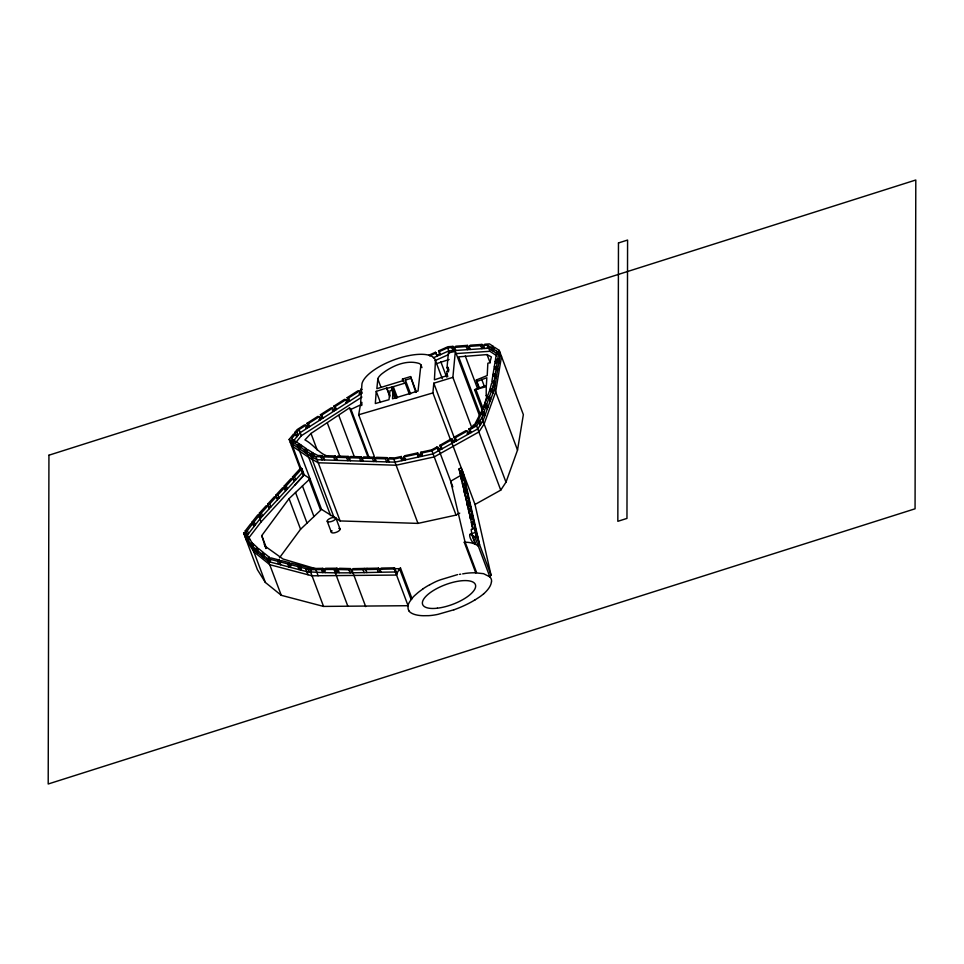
<?xml version="1.0" encoding="UTF-8"?>
<svg xmlns="http://www.w3.org/2000/svg" width="964" height="964" viewBox="0 0 964 964"><rect width="100%" height="100%" fill="white"/><g stroke="black" fill="none" stroke-linecap="round" stroke-linejoin="round"><path stroke-width="1.45" d="M387.251 388.251L391.938 387.058L391.926 390.155L390.01 390.757L388.986 399.699L375.321 403.542L376.237 391.348L386.697 388.058L389.866 395.505M415.809 392.408L410.58 376.587L402.47 379.069L402.506 380.816L376.852 388.673L377.852 378.985L380.985 387.335M447.73 376.767L446.694 371.369L447.766 371.032L447.935 367.368L447.019 367.706L448.585 371.875M487.23 398.409L486.193 395.638L486.266 386.685L474.565 389.721L482.374 410.483M421.955 367.621L420.907 364.838L418.039 391.023L392.517 398.783L393.288 386.672L405.193 383.045L405.374 380.057L410.58 378.491M361.681 405.579L360.632 402.795L361.946 383.865A39.018 14.496 -20.6 0 1 398.891 358.198A39.018 14.496 -20.6 0 1 435.451 360.669L434.415 379.804L447.2 375.55L446.681 373.984M491.532 581.955L491.58 581.4A41.862 15.545 -20.6 0 0 489.857 576.87L474.915 537.068A48.453 17.991 -20.6 0 0 471.95 535.128C466.709 531.357 471.613 543.744 475.409 544.298A48.453 17.991 -20.6 0 1 478.373 546.239L479.53 544.503L463.503 473.842M450.682 440.223L432.908 392.914L433.8 383.214L452.875 377.358L455.345 351.426L448.381 352.836L447.019 367.706M408.941 610.694L408.459 609.851A28.354 10.532 -20.6 0 1 408.182 609.007L408.146 608.802A56.527 20.991 -20.6 0 1 408.061 607.959L408.025 606.983A76.156 28.281 -20.6 0 1 408.073 605.681L394.264 568.941L394.529 567.832L381.262 568.085L379.961 569.266L381.105 572.327M493.797 376.418L493.038 374.369L494.014 368.441L496.327 367.766L497.484 370.827M495.014 369.019L494.243 366.983L495.219 361.042L497.545 360.379L498.701 363.44M497.448 354.246L496.834 351.27L492.363 348.317L494.508 347.257L499.195 350.354L523.356 414.641L517.523 450.092L505.992 482.181L500.75 490.134L475.011 504.461L491.038 575.122L489.881 576.858L483.542 573.676L475.77 572.857A42.03 15.605 -20.6 0 0 465.648 573.363L462.672 573.881M493.46 391.806L492.315 388.745L493.905 382.551L491.58 383.214L490.013 389.311L490.784 391.348M494.134 381.093L495.11 375.165L492.797 375.827L491.821 381.768L494.134 381.093L495.291 384.154M496.508 376.767L495.351 373.707L496.327 367.766M497.725 369.369L496.568 366.308L497.545 360.379M497.786 358.921L498.762 352.993L496.436 353.655L495.46 359.596L497.786 358.921L498.942 361.982M500.159 354.595L499.195 350.354M500.352 353.414L494.52 388.866L482.976 420.955L477.734 428.908L433.041 453.863L394.963 462.166L317.084 459.72L307.588 454.333L290.309 442.5M501.497 356.475L495.665 391.926L484.133 424.015L478.879 431.968L434.198 456.924L396.108 465.226L318.241 462.78L308.745 457.394L291.453 445.561M376.249 461.587L358.68 414.773L360.355 405.205L361.705 404.784L361.91 402.398L360.632 402.795M395.674 570.893L395.421 572.001C365.995 572.315 336.075 573.929 306.865 571.664L268.619 561.638L252.713 548.769L244.76 536.044L247.194 535.369L259.906 518.897L303.082 471.794L301.925 471.022M398.843 570.194A40.271 14.954 -20.6 0 0 397.325 572.652L396.566 575.062L312.035 575.809L269.775 564.699L253.857 551.83L245.916 539.105L247.17 537.478M482.349 414.809L481.578 412.761L483.832 406.483L486.133 405.916L487.29 408.977M485.157 406.989L484.386 404.94L486.651 398.674L488.941 398.096L490.098 401.157M481.831 417.894L483.326 413.737L481.024 414.303L477.999 420.738L479.156 423.798L481.349 423.425L480.205 420.364L481.831 417.894L505.992 482.181M485.025 415.255L483.88 412.194L486.133 405.916M487.844 407.435L486.687 404.374L488.941 398.096M489.495 396.553L491.761 390.287L489.459 390.854L487.206 397.132L489.495 396.553L490.652 399.614M401.265 456.49L402.422 459.551L401.88 460.659L400.723 457.599L401.265 456.49L394.891 457.876L389.528 457.707L388.034 458.924L389.179 461.985M402.422 459.551L405.651 458.84L405.109 459.961L403.964 456.9L404.506 455.779L417.689 452.899L418.846 455.96L418.304 457.081L417.147 454.02L417.689 452.899M418.846 455.96L422.087 455.261L421.533 456.37L420.388 453.309L420.931 452.2L431.595 449.875L436.873 447.055L438.114 447.477L439.271 450.537L438.03 450.116L440.885 448.477L442.102 448.911L440.946 445.85L439.729 445.416L440.885 448.477M468.155 433.137L469.649 430.836M471.155 428.522L473.396 425.064L474.601 424.63L483.832 406.904L487.121 395.421L486.193 395.638M479.108 422.015L476.915 422.401L474.662 425.799L468.841 429.04L469.998 429.51L476.578 425.847L479.108 422.015L480.265 425.076M474.915 537.068L476.083 535.321L474.421 527.983L471.191 529.465L471.95 535.116L475.409 544.298L475.216 542.84L473.481 543.527M398.831 570.194L400.494 568.013L412.002 598.632L410.327 600.801A37.319 13.858 -20.6 0 0 407.989 605.705L323.543 606.416L281.271 595.306L265.365 582.449L257.424 569.712L243.615 532.984L246.049 532.309L247.194 535.369M265.907 548.564L261.75 535.61L289.067 498.629L310.034 478.759L303.082 474.083M279.427 557.867L300.575 529.236L321.542 509.378L340.099 520.934L417.978 523.392L456.056 515.089L459.732 513.125M246.905 535.743L245.205 530.923L250.748 523.753L252.881 523.452L254.038 526.513M252.809 524.103L252.05 522.066L257.774 514.872L259.822 514.68L260.979 517.74M246.049 532.309L249.604 539.78L248.254 537.755M245.205 530.923L247.35 530.622L252.881 523.452M252.05 522.066L254.183 521.765L259.822 514.68M248.061 538.804L261.063 521.958L304.226 474.854L301.925 468.733L300.78 467.962L292.454 477.035L294.08 481.626M300.31 469.094L289.152 439.439L293.478 434.125L295.599 433.848L296.743 436.909M305.829 425.269L299.045 429.607L296.972 432.149L298.129 435.21L296.008 435.487L294.851 432.426L297.165 429.583L304.407 424.955L305.829 425.269L306.974 428.329L305.552 428.016M295.599 433.848L291.682 438.668L293.96 441.813M293.61 440.765L300.19 432.667L362.247 393.059M295.828 442.524L301.346 435.728L361.934 397.048M268.1 505.642L261.401 512.956L262.545 516.017L260.497 516.21L259.352 513.149L266.052 505.835L268.1 505.642L269.245 508.703M267.63 504.124L274.33 496.809L276.379 496.617L269.679 503.931L267.63 504.124L268.775 507.185L270.824 506.992L269.679 503.931M277.524 499.677L275.909 495.086L282.609 487.784L284.645 487.591L285.802 490.652M284.175 486.061L290.887 478.747L292.923 478.554L286.224 485.868L284.175 486.061L285.332 489.122L284.609 489.917M275.909 495.086L277.945 494.894L284.645 487.591M292.454 477.035L294.502 476.843L301.925 468.733M294.586 485.386L304.226 474.854M369.212 457.84L350.992 409.363L349.498 407.868L310.986 433.451L304.937 439.909C313.649 444.452 318.723 453.719 328.519 456.418M451.779 347.582L452.984 346.377L454.128 349.438L452.935 350.643L451.779 347.582L447.621 347.871L439.295 351.583L438.608 350.872L447.935 346.715L452.984 346.377M455.791 350.45L454.634 347.389L455.839 346.184L467.456 345.389L468.612 348.45L467.407 349.667L466.263 346.606L467.456 345.389M470.263 349.474L469.107 346.413L470.312 345.196L481.94 344.413L483.084 347.474L481.892 348.679L480.735 345.618L481.94 344.413M484.735 348.486L483.591 345.425L484.784 344.22L489.447 343.895L493.219 346.389L493.978 348.438M364.356 568.423L362.994 569.64L364.151 572.7M367.055 568.374L365.718 569.579L366.862 572.64M377.249 569.326L378.551 568.145L379.708 571.206L378.394 572.387L377.249 569.326L351.486 569.881L352.643 572.941M321.494 569.543L322.844 568.35L323.988 571.411L322.639 572.604L321.494 569.543L310.119 569.676L311.276 572.737M324.169 569.507L325.531 568.314L336.978 568.218L338.135 571.278L336.641 572.496L335.496 569.435L324.169 569.507L325.326 572.568M483.723 593.716L482.892 594.427A35.523 13.195 -20.6 0 1 479.53 596.993L475.168 599.813M335.496 569.435L336.978 568.218M338.051 569.507L339.545 568.29L350.426 568.591L351.571 571.652L350.089 572.869L348.932 569.808L338.051 569.507L339.208 572.568M348.932 569.808L350.426 568.591M351.486 569.881L353.005 568.652L378.551 568.145M464.973 541.672L476.481 572.279L475.77 572.857L464.262 542.238L464.973 541.672L450.682 481.205L461.298 475.119M320.819 456.816L322.325 455.598L323.47 458.659L321.976 459.876L320.819 456.816L315.939 456.659L312.336 454.755L314.421 453.67L317.807 455.454L322.325 455.598M323.374 456.888L324.868 455.671L335.255 455.996L336.4 459.057L334.906 460.274L333.761 457.213L323.374 456.888L324.519 459.949M333.761 457.213L335.255 455.996M336.303 457.298L337.798 456.08L348.185 456.406L349.342 459.467L347.835 460.684L346.691 457.623L336.303 457.298L337.46 460.358M346.691 457.623L348.185 456.406M349.233 457.707L350.739 456.49L361.114 456.816L362.271 459.876L360.765 461.093L359.62 458.033L349.233 457.707L350.39 460.768M359.62 458.033L361.114 456.816M362.163 458.117L363.669 456.9L374.044 457.225L375.201 460.286L373.707 461.503L372.55 458.442L362.163 458.117L363.32 461.178M372.55 458.442L374.044 457.225M385.479 458.852L386.986 457.635L388.131 460.696L386.636 461.913L385.479 458.852L375.104 458.515L376.599 457.298L386.986 457.635M422.75 589.064L419.569 591.39A38.427 14.267 -20.6 0 0 417.858 592.74L414.894 595.342A22.991 8.543 -20.6 0 0 411.929 598.644L411.038 599.271L399.53 568.664L393.517 568.76M399.53 568.664L400.494 568.013M307.046 423.268L308.468 423.594L309.613 426.654L308.191 426.329L307.046 423.268L317.783 416.412L319.204 416.737L320.349 419.798L318.927 419.473M320.422 414.737L321.843 415.05L322.988 418.111L321.566 417.798L320.422 414.737L331.158 407.88L332.58 408.194L333.737 411.254L332.303 410.941M333.797 406.193L335.219 406.507L336.364 409.567L334.942 409.254L333.797 406.193L344.534 399.337L345.956 399.65L347.112 402.711L345.69 402.398M347.173 397.65L348.594 397.975L349.739 401.036L348.317 400.711L347.173 397.65L357.909 390.794L359.331 391.119L360.488 394.18L359.066 393.854L361.693 392.179L360.548 389.119L361.97 389.432M308.468 423.594L319.204 416.737M321.843 415.05L332.58 408.194M335.219 406.507L345.956 399.65M348.594 397.975L359.331 391.119M306.432 427.462L308.191 426.329M319.807 418.918L321.566 417.798M333.183 410.375L334.942 409.254M346.558 401.843L348.317 400.711M269.366 557.312L264.69 553.541L262.509 554.565L267.402 558.53L269.366 557.312L270.523 560.373L268.558 561.59M269.305 559.06L271.137 557.927L279.379 560.084L280.536 563.145L278.692 564.277L277.548 561.217L269.305 559.06L270.45 562.12M277.548 561.217L279.379 560.084M279.488 561.723L281.319 560.59L289.574 562.747L290.718 565.808L288.875 566.952L287.73 563.892L279.488 561.723L280.632 564.784M287.73 563.892L289.574 562.747M289.67 564.398L291.514 563.253L299.756 565.41L300.913 568.471L299.057 569.616L297.912 566.555L289.67 564.398L290.815 567.459M297.912 566.555L299.756 565.41M300.997 570.122L299.852 567.061L301.708 565.916L309.962 568.073L310.721 570.122M474.565 389.721L486.374 385.443L486.832 377.707L476.602 381.587L479.204 388.504M299.852 567.061L308.07 569.23L309.962 568.073M310.119 569.676L312.023 568.507L322.844 568.35M311.107 571.146L309.227 572.291L308.07 569.23M439.729 445.416L451.309 438.801L452.465 439.271L453.622 442.331L452.465 441.861L455.345 440.259L456.502 440.729L455.357 437.668L454.201 437.198L465.961 430.643L467.118 431.113L468.263 434.186L467.106 433.704L469.998 432.101L471.155 432.571L469.998 429.51M420.388 453.309L431.896 450.803L438.114 447.477M440.946 445.85L452.465 439.271M460.226 473.095L458.997 468.986L461.202 467.721L462.925 473.288L460.611 474.107L462.383 481.819L461.226 478.759L463.527 477.951L464.672 481.012M455.357 437.668L467.118 431.113M453.49 441.946L456.02 440.56M429.836 584.726L433.149 582.967A18.943 7.037 -20.6 0 1 440.777 579.689L457.587 574.604M312.951 452.887L307.492 449.465L305.347 450.525L310.866 453.984L312.951 452.887L313.722 454.936M483.591 345.425L487.603 345.16L491.074 347.45L493.219 346.389M494.363 349.45L492.218 350.51L491.074 347.45M289.152 439.439L291.044 440.837L293.201 439.777M293.49 444.766L292.333 441.705L294.478 440.644L299.732 444.175L300.491 446.212M292.333 441.705L297.575 445.235L299.732 444.175M300.009 449.164L298.852 446.103L301.009 445.043L306.215 448.597L306.986 450.634M298.852 446.103L304.07 449.646L306.215 448.597M307.371 451.658L305.214 452.719L304.07 449.646M476.602 381.587L476.337 379.997L487.218 375.538L487.844 363.259L489.796 362.645L491.387 356.957L487.049 354.583L458.659 356.849L480.518 415.014M257.472 547.721L253.086 543.672L250.857 544.588L255.303 548.745L257.472 547.721L258.244 549.757M257.605 552.734L256.46 549.673L258.629 548.649L263.534 552.613L264.305 554.649M256.46 549.673L261.352 553.637L263.534 552.613M350.992 409.363L361.5 404.446M428.944 355.174L435.427 352.282L437.27 356.053L435.427 352.282M429.631 355.885L436.114 352.993M436.584 355.342L439.765 353.933L440.452 354.644L439.295 351.583M433.378 357.789L448.778 350.932L488.748 348.221L497.978 354.33L496.834 351.27M435.162 360.56L448.585 354.595M436.837 363.548L449.079 359.512M243.615 532.984L246.447 537.526L248.447 536.719M248.302 541.72L247.158 538.659L249.194 537.828L253.496 545.624L251.917 543.25M247.158 538.659L250.146 543.455L252.351 542.563M459.467 471.047L461.768 470.227M462.081 480.53L459.756 472.336L462.069 471.517L463.214 474.577M460.937 477.469L463.226 476.662L462.069 471.517M463.178 485.94L462.407 483.904L464.684 483.084L463.527 477.951M463.551 486.965L465.022 493.387L462.696 485.181L464.985 484.374L466.13 487.435M463.877 490.327L466.142 489.519L464.985 484.374M466.793 501.099L464.166 491.604L466.443 490.809L467.588 493.869M465.347 496.749L467.6 495.954L466.443 490.809M469.046 500.292L467.902 497.231L465.636 498.039L467.962 506.233L466.492 499.81M466.817 503.172L469.058 502.377L467.902 497.231M469.058 511.643L467.106 504.461L469.36 503.666L470.504 506.727M468.287 509.594L470.528 508.811L469.36 503.666M469.432 512.655L470.902 519.09L468.576 510.884L470.818 510.089L473.131 518.295M469.757 516.029L471.986 515.234M476.047 531.152L473.734 522.946L471.517 523.729L472.673 526.79L470.046 517.307L472.276 516.523L473.42 519.584M471.227 522.452L473.445 521.669L472.276 516.523M474.903 528.091L472.697 528.875L471.517 523.729M453.887 609.778L437.921 614.357A34.065 12.652 -20.6 0 1 428.739 615.659L423.196 615.719A46.585 17.304 -20.6 0 1 408.724 610.79M469.89 534.297L475.421 532.405L478.867 541.587M358.68 414.773L432.908 392.914M496.677 352.197L499.003 351.535M494.243 366.983L496.568 366.308M493.038 374.369L495.351 373.707M490.013 389.311L492.315 388.745M484.386 404.94L486.687 404.374M481.578 412.761L483.88 412.194M388.034 458.924L393.806 459.105L400.723 457.599M403.964 456.9L417.147 454.02M401.783 458.599L404.711 457.96M417.942 455.104L422.353 454.152M477.999 420.738L480.205 420.364M460.732 574.17L459.454 574.351M253.195 525.127L255.34 524.826L254.183 521.765M246.35 533.984L248.495 533.682L247.35 530.622M294.851 432.426L296.972 432.149M293.61 480.096L295.647 479.903L294.502 476.843M285.332 489.122L287.38 488.929L286.224 485.868M277.054 498.147L279.102 497.954L277.945 494.894M259.352 513.149L261.401 512.956M454.634 347.389L466.263 346.606M469.107 346.413L480.735 345.618M487.109 347.197L489.435 347.04M455.852 353.595L489.905 351.282L496.822 355.861M335.436 457.406L338.304 457.249M379.961 569.266L394.264 568.941M322.518 569.796L325.519 569.736M372.466 569.085L360.669 569.242M378.478 568.989L381.491 568.941M464.262 542.238L466.709 542.262A37.729 14.014 -20.6 0 1 473.011 543.419M346.895 457.322L351.197 457.418M336.532 571.242L338.135 571.278M361.536 457.912L364.525 458.081M318.12 569.435L283.03 559.024L265.233 546.299L264.341 544.383M313.24 455.502L314.107 455.948L312.011 457.044L310.866 453.984M498.762 352.993L499.918 356.053M492.363 348.317L493.52 351.378M495.219 361.042L495.99 363.091M487.603 345.16L489.905 351.282M495.11 375.165L496.267 378.225M487.049 354.583L490.17 362.886M493.905 382.551L495.05 385.612M493.363 385.805L517.523 450.092M491.761 390.287L492.905 393.348M481.711 379.346L484.314 386.275M476.337 379.997L479.457 388.299M465.287 355.993L477.783 389.227M476.035 389.842L483.326 409.23M483.326 413.737L484.47 416.797M455.345 351.426L479.409 415.436M447.621 347.871L449.537 352.969M476.578 425.847L500.75 490.134M452.875 377.358L471.709 427.45M447.935 367.368L448.983 370.152M468.841 429.04L469.998 432.101M438.608 350.872L439.765 353.933M440.861 361.801L446.585 377.032M435.499 360.657L442.295 378.744M454.201 437.198L455.345 440.259M433.8 383.214L455.237 440.271M450.851 440.174L475.011 504.461M463.226 476.662L464.383 479.723M464.684 483.084L465.841 486.145M458.997 468.986L460.141 472.059M459.756 472.336L460.913 475.397M466.142 489.519L467.299 492.58M467.6 495.954L468.757 499.015M462.696 485.181L463.853 488.242M469.058 502.377L470.215 505.437M464.166 491.604L466.202 498.521M470.528 508.811L471.962 513.149M467.106 504.461L467.877 506.498M473.445 521.669L474.878 526.007M468.576 510.884L469.733 513.945M476.337 532.441L475.192 529.381L475.565 531.043M474.421 527.983L477.867 537.165M470.046 517.307L470.818 519.355M476.083 535.321L491.038 575.122M471.758 533.658L474.722 541.527M438.018 447.537L452.815 486.892M410.58 376.587L416.328 391.89M436.873 447.055L437.644 449.091M405.374 380.057L410.604 393.975M431.595 449.875L456.056 515.089M405.193 383.045L409.375 394.18M402.47 379.069L403.518 381.852M420.931 452.2L421.702 454.237M393.288 386.672L397.469 397.807M393.24 389.757L396.373 398.096M391.938 387.058L396.12 398.192M391.926 390.155L395.059 398.506M386.697 388.058L389.83 396.77M376.237 391.348L380.418 402.47M393.806 459.105L417.978 523.392M349.498 407.868L368.236 457.719M338.822 415.52L354.439 457.069M394.529 567.832L396.831 573.954M327.399 423.112L339.882 456.346M310.986 433.451L317.228 450.068M315.939 456.659L340.099 520.934M312.336 454.755L313.481 457.816M335.906 518.042A4.639 1.723 -20.6 0 1 329.845 521.861A4.639 1.723 -20.6 0 1 328.917 519.03A4.639 1.723 -20.6 0 1 335.906 518.042L340.039 529.067M309.986 453.526L334.147 517.801M299.045 429.607L301.346 435.728M351.884 569.893L365.693 606.621M306.444 451.273L330.604 515.547M305.347 450.525L306.492 453.586M301.009 445.043L301.78 447.091M327.206 521.247L331.351 532.273M297.575 445.235L298.732 448.296M297.37 445.091L321.542 509.378M308.95 479.132L320.458 509.739M292.586 439.367L293.345 441.404M291.044 440.837L292.2 443.898M290.417 440.415L303.648 475.613M334.002 569.399L347.811 606.127M302.443 485.928L313.951 516.535M295.514 492.447L307.022 523.066M289.067 498.629L300.575 529.236M315.818 569.616L318.12 575.737M310.89 572.737L323.543 606.416M305.709 568.603L307.986 574.737M258.762 515.836L261.063 521.958M261.75 535.61L266.462 548.13M267.402 558.53L281.271 595.306M262.509 554.565L263.654 557.626M261.352 553.637L262.509 556.698M255.303 548.745L256.46 551.806M251.556 545.708L265.365 582.449M250.857 544.588L252.002 547.648M250.146 543.455L251.303 546.516M246.447 537.526L247.603 540.587M243.904 532.61L246.772 540.479M463.973 486.844L464.985 491.242M462.672 483.109L463.262 485.675M468.263 507.522L468.853 510.089M461.226 478.759L462.407 483.904M462.358 470.781L476.722 534.104M338.858 528.405A4.639 1.723 -20.6 0 1 338.954 530.851A4.639 1.723 -20.6 0 1 333.002 532.959A4.639 1.723 -20.6 0 1 332.062 530.815M420.931 364.838A35.969 13.351 -20.6 0 0 419.304 363.524C406.41 359.355 391.649 366.031 381.479 374.14A22.546 8.375 -20.6 0 0 377.611 379.045M422.69 589.052A36.343 13.496 -20.6 0 1 429.787 584.702M475.132 599.801A46.127 17.135 -20.6 0 1 453.899 609.802M491.375 582.003A43.742 16.243 -20.6 0 1 483.808 593.716M48.935 455.201L48.2 783.997L915.065 508.799L915.8 180.003L48.935 455.201M618.466 242.952L617.84 521.307L626.962 518.415L627.588 240.048L618.466 242.952M437.355 608.2A28.185 10.471 -20.6 0 0 475.589 585.305A28.185 10.471 -20.6 0 0 434.101 590.089A28.185 10.471 -20.6 0 0 437.355 608.2"/></g></svg>
